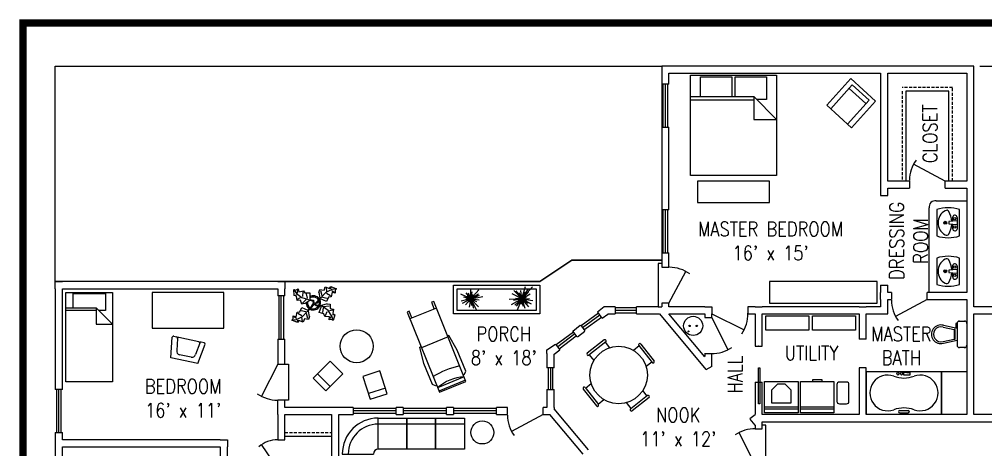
# Model space of a CAD drawing. Extents: x 33 to 1299, y 9 to 819.
# Drawn here: x 33 to 841, y 460 to 819 of the extents above; entities that cross this region are included whole.
import ezdxf
from ezdxf.enums import TextEntityAlignment as Align

# ---------------------------------------------------------------- set-up
doc = ezdxf.new("R2010")
doc.units = 0
doc.header["$LTSCALE"] = 5
doc.linetypes.add('DISCONTINUE', pattern=[0.75, 0.5, -0.25])
for name, color, linetype in [('1', 7, 'CONTINUOUS'), ('2', 7, 'CONTINUOUS'), ('3', 7, 'CONTINUOUS'), ('4', 7, 'CONTINUOUS')]:
    doc.layers.add(name, color=color, linetype=linetype)
doc.styles.add('ROMANS', font='ROMANS')

# ---------------------------------------------------------------- blocks, each defined once
blk = doc.blocks.new('FRNHOUSE-G4')
at = {"layer": '3', "color": 7}
for p, q in [((835.8, 780), (987, 780)), ((981, 780), (981, 60)), ((328.8, 60), (987, 60))]:
    blk.add_line(p, q, dxfattribs=at)
for points in [[(979.4, 770.4), (981, 780), (982.6, 770.4)], [(979.4, 69.6), (981, 60), (982.6, 69.6)]]:
    blk.add_solid(points, dxfattribs=at)
at = {"layer": '3', "color": 7, "style": 'ROMANS'}
blk.add_text('60\'-0"', height=12, rotation=270, dxfattribs=at).set_placement((987, 448.57))
blk = doc.blocks.new('FRNHOUSE-G14')
at = {"layer": '2', "color": 5}
for p, q in [((521.92, 551.27), (507.74, 540.19)), ((523.15, 549.69), (508.97, 538.61)), ((522.76, 549.38), (526.37, 544.76)), ((551.23, 546.24), (546.47, 542.53)), ((550.92, 546.64), (562, 532.45)), ((552.49, 547.87), (563.58, 533.69)), ((509.36, 538.92), (513.21, 533.99)), ((561.69, 532.85), (556.93, 529.13)), ((504.42, 510.31), (515.51, 496.13)), ((506, 511.55), (517.08, 497.36)), ((506.31, 511.15), (511.08, 514.88)), ((557.85, 504.47), (554.23, 509.1)), ((516.77, 497.76), (521.54, 501.48)), ((558.24, 504.77), (544.06, 493.69)), ((559.48, 503.2), (545.29, 492.12)), ((544.45, 494), (540.61, 498.92))]:
    blk.add_line(p, q, dxfattribs=at)
at = {"layer": '2', "color": 9}
blk.add_lwpolyline([(534, 546, -1), (534, 498, -1), (534, 546)], format="xyb", close=True, dxfattribs=at)
at = {"layer": '2', "color": 5}
for centre, start, end in [((522.54, 550.48), 307.99998, 127.99999), ((551.71, 547.25), 38, 217.99999), ((508.35, 539.4), 127.99999, 307.99998), ((562.79, 533.07), 217.99999, 38), ((505.21, 510.93), 38, 217.99999), ((558.86, 503.99), 308, 128), ((516.29, 496.75), 217.99999, 38), ((544.68, 492.9), 128, 308)]:
    blk.add_arc(centre, 1, start, end, dxfattribs=at)
blk = doc.blocks.new('FRNHOUSE-G16')
at = {"layer": '1', "color": 7}
for p, q in [((517.22, 573.61), (502.66, 563.03)), ((520.16, 569.57), (516.63, 574.42)), ((518.4, 571.99), (503.83, 561.41)), ((505.01, 559.8), (519.57, 570.38)), ((502.07, 563.84), (505.6, 558.99))]:
    blk.add_line(p, q, dxfattribs=at)
blk = doc.blocks.new('FRNHOUSE-G18')
at = {"layer": '1', "color": 7}
for p, q in [((294, 489), (294, 423)), ((300, 417), (300, 489))]:
    blk.add_line(p, q, dxfattribs=at)
blk = doc.blocks.new('FRNHOUSE-G131')
at = {"layer": '1', "color": 7}
for p, q in [((201, 468), (69, 468)), ((69, 462), (201, 462))]:
    blk.add_line(p, q, dxfattribs=at)
blk = doc.blocks.new('FRNHOUSE-G133')
at = {"layer": '1', "color": 7}
for p, q in [((63, 594), (63, 510)), ((69, 510), (69, 594))]:
    blk.add_line(p, q, dxfattribs=at)
blk = doc.blocks.new('FRNHOUSE-G134')
at = {"layer": '2', "color": 1}
for p, q in [((72, 516.27), (72, 591)), ((72, 591), (111, 591)), ((78.12, 578.04), (78.12, 590.01)), ((78.12, 590), (105, 590)), ((105, 590), (105, 576)), ((111, 591), (111, 516.27)), ((72, 578.04), (97.16, 578.04)), ((97.16, 575.88), (72, 575.88)), ((110.84, 564.36), (97.16, 578.04)), ((97.16, 578.04), (97.16, 564.36)), ((105, 576), (99.22, 576)), ((97.16, 564.36), (110.84, 564.36)), ((111, 516.27), (72, 516.27))]:
    blk.add_line(p, q, dxfattribs=at)
blk = doc.blocks.new('FRNHOUSE-G135')
at = {"layer": '1', "color": 7}
for p, q in [((63, 474), (63, 462)), ((69, 468), (69, 474))]:
    blk.add_line(p, q, dxfattribs=at)
blk = doc.blocks.new('FRNHOUSE-G136')
at = {"layer": '1', "color": 7}
for p, q in [((63, 462), (63, 450)), ((69, 450), (69, 462))]:
    blk.add_line(p, q, dxfattribs=at)
blk = doc.blocks.new('FRNHOUSE-G137')
at = {"layer": '1', "color": 7}
for p, q in [((69, 510), (63, 510)), ((64, 510), (64, 474)), ((66, 474), (66, 510)), ((68, 474), (68, 510)), ((63, 474), (69, 474))]:
    blk.add_line(p, q, dxfattribs=at)
blk = doc.blocks.new('FRNHOUSE-G138')
at = {"layer": '1', "color": 7}
for p, q in [((63, 594), (63, 600)), ((63, 600), (69, 600))]:
    blk.add_line(p, q, dxfattribs=at)
blk = doc.blocks.new('FRNHOUSE-G139')
at = {"layer": '1', "color": 7}
blk.add_line((249, 531), (235.38, 504.27), dxfattribs=at)
blk.add_arc((248.8, 530.44), 29.44, 235.04959, 270.39126, dxfattribs=at)
blk = doc.blocks.new('FRNHOUSE-G141')
at = {"layer": '1', "color": 7}
blk.add_line((249, 444), (235.58, 463.9), dxfattribs=at)
blk.add_arc((249.04, 444.2), 23.8, 90.09676, 131.48158, dxfattribs=at)
blk = doc.blocks.new('FRNHOUSE-G142')
at = {"layer": '1', "color": 7}
for p, q in [((201, 462), (201, 423)), ((207, 423), (207, 462))]:
    blk.add_line(p, q, dxfattribs=at)
blk = doc.blocks.new('FRNHOUSE-G143')
at = {"layer": '1', "color": 7}
for p, q in [((201, 468), (207, 468)), ((207, 468), (207, 462))]:
    blk.add_line(p, q, dxfattribs=at)
blk = doc.blocks.new('FRNHOUSE-G146')
at = {"layer": '1', "color": 7}
for p, q in [((249, 489), (249, 468)), ((255, 468), (255, 489))]:
    blk.add_line(p, q, dxfattribs=at)
blk = doc.blocks.new('FRNHOUSE-G148')
at = {"layer": '2', "color": 1}
for p, q in [((159.75, 536.39), (160.84, 553.54)), ((162.03, 554.31), (164.47, 553.79)), ((165.24, 552.6), (164.6, 542.51)), ((183.06, 549.84), (166.43, 553.37)), ((187.46, 548.9), (185.01, 549.42)), ((183.83, 548.65), (180.31, 539.17)), ((182.25, 531.61), (188.23, 547.72)), ((182.25, 531.61), (159.75, 536.39)), ((176.72, 536.87), (166.94, 538.95))]:
    blk.add_line(p, q, dxfattribs=at)
for centre, radius, start, end in [((161.82, 553.33), 1, 78, 168), ((164.26, 552.81), 1, 348, 78), ((166.22, 552.4), 1, 78, 168), ((182.85, 548.86), 1, 348, 78), ((184.81, 548.45), 1, 78, 168), ((167.56, 541.89), 3, 168, 258.00001), ((187.25, 547.93), 1, 348, 78), ((177.35, 539.81), 3, 258.00001, 348)]:
    blk.add_arc(centre, radius, start, end, dxfattribs=at)
blk = doc.blocks.new('FRNHOUSE-G149')
at = {"layer": '1', "color": 7}
for p, q in [((249, 552), (249, 531)), ((255, 531), (255, 552))]:
    blk.add_line(p, q, dxfattribs=at)
blk = doc.blocks.new('FRNHOUSE-G150')
at = {"layer": '1', "color": 7}
for p, q in [((249, 600), (255, 600)), ((255, 600), (255, 594))]:
    blk.add_line(p, q, dxfattribs=at)
blk = doc.blocks.new('FRNHOUSE-G151')
at = {"layer": '1', "color": 7}
for p, q in [((249, 594), (249, 588)), ((255, 588), (255, 594))]:
    blk.add_line(p, q, dxfattribs=at)
blk = doc.blocks.new('FRNHOUSE-G152')
at = {"layer": '1', "color": 7}
for p, q in [((255, 588), (249, 588)), ((250, 588), (250, 552)), ((252, 552), (252, 588)), ((254, 552), (254, 588)), ((249, 552), (255, 552))]:
    blk.add_line(p, q, dxfattribs=at)
blk = doc.blocks.new('FRNHOUSE-G153')
at = {"layer": '1', "color": 7}
for p, q in [((354, 495), (354, 489)), ((390, 494), (354, 494)), ((390, 489), (390, 495)), ((390, 492), (354, 492)), ((354, 490), (390, 490))]:
    blk.add_line(p, q, dxfattribs=at)
blk = doc.blocks.new('FRNHOUSE-G154')
at = {"layer": '2', "color": 4}
for p, q in [((379.39, 583.44), (377.54, 582.69)), ((377.54, 582.69), (379.79, 577.12)), ((406.36, 516.68), (379.39, 583.44)), ((358.99, 575.2), (357.14, 574.45)), ((357.14, 574.45), (384.11, 507.69)), ((361.24, 569.63), (358.99, 575.2)), ((381.64, 577.87), (359.39, 568.88)), ((391.38, 553.77), (369.13, 544.78)), ((391.93, 555.07), (391.01, 554.69)), ((399.03, 542.84), (391.93, 555.07)), ((367.83, 545.33), (368.75, 545.7)), ((371.22, 531.6), (367.83, 545.33)), ((406.15, 525.22), (399.03, 542.84)), ((378.33, 513.98), (371.22, 531.6)), ((405.04, 522.62), (406.15, 525.22)), ((404.87, 520.39), (382.61, 511.4)), ((405.99, 517.61), (383.74, 508.62)), ((404.12, 522.24), (405.04, 522.62)), ((380.94, 512.88), (378.33, 513.98)), ((381.86, 513.25), (380.94, 512.88)), ((384.11, 507.69), (406.36, 516.68))]:
    blk.add_line(p, q, dxfattribs=at)
for centre, radius, start, end in [((416.78, 458.87), 72.5, 102.47271, 121.52729), ((406.85, 483.44), 37, 93.07535, 130.92464)]:
    blk.add_arc(centre, radius, start, end, dxfattribs=at)
blk = doc.blocks.new('FRNHOUSE-G156')
at = {"layer": '2', "color": 5}
for p, q in [((381, 460), (381, 486)), ((381, 486), (405, 486)), ((405, 486), (405, 460)), ((405, 481), (381, 481)), ((405, 460), (381, 460))]:
    blk.add_line(p, q, dxfattribs=at)
blk = doc.blocks.new('FRNHOUSE-G157')
at = {"layer": '2', "color": 4}
for p, q in [((334.44, 525.37), (320.18, 520.74)), ((340.62, 506.35), (334.44, 525.37)), ((320.18, 520.74), (326.36, 501.72)), ((339.08, 511.11), (324.81, 506.47)), ((326.36, 501.72), (340.62, 506.35))]:
    blk.add_line(p, q, dxfattribs=at)
blk = doc.blocks.new('FRNHOUSE-G158')
at = {"layer": '2', "color": 4}
for p, q in [((292.78, 533.51), (278.64, 519.36)), ((303.38, 522.9), (292.78, 533.51)), ((278.64, 519.36), (289.24, 508.76)), ((292.78, 512.29), (282.17, 522.9)), ((289.24, 508.76), (303.38, 522.9))]:
    blk.add_line(p, q, dxfattribs=at)
blk = doc.blocks.new('FRNHOUSE-G159')
at = {"layer": '2', "color": 5}
for p, q in [((357, 460), (357, 486)), ((357, 486), (381, 486)), ((381, 486), (381, 460)), ((381, 481), (357, 481)), ((381, 460), (357, 460))]:
    blk.add_line(p, q, dxfattribs=at)
blk = doc.blocks.new('FRNHOUSE-G160')
at = {"layer": '1', "color": 7}
for p, q in [((294, 495), (255, 495)), ((255, 489), (294, 489))]:
    blk.add_line(p, q, dxfattribs=at)
blk = doc.blocks.new('FRNHOUSE-G161')
at = {"layer": '1', "color": 7}
for p, q in [((312, 495), (312, 489)), ((348, 494), (312, 494)), ((348, 489), (348, 495)), ((348, 492), (312, 492)), ((312, 490), (348, 490))]:
    blk.add_line(p, q, dxfattribs=at)
blk = doc.blocks.new('FRNHOUSE-G162')
at = {"layer": '1', "color": 7}
for p, q in [((312, 495), (300, 495)), ((300, 489), (312, 489))]:
    blk.add_line(p, q, dxfattribs=at)
blk = doc.blocks.new('FRNHOUSE-G163')
at = {"layer": '1', "color": 7}
for p, q in [((354, 495), (348, 495)), ((348, 489), (354, 489))]:
    blk.add_line(p, q, dxfattribs=at)
blk = doc.blocks.new('FRNHOUSE-G164')
at = {"layer": '2', "color": 5}
for p, q in [((333, 460), (333, 486)), ((333, 486), (357, 486)), ((357, 486), (357, 460)), ((357, 481), (333, 481)), ((357, 460), (333, 460))]:
    blk.add_line(p, q, dxfattribs=at)
blk = doc.blocks.new('FRNHOUSE-G166')
at = {"layer": '2', "color": 5}
for p, q in [((333, 460), (333, 486)), ((303, 456), (329, 456))]:
    blk.add_line(p, q, dxfattribs=at)
for radius in [30, 25, 4]:
    blk.add_arc((333, 456), radius, 90, 180, dxfattribs=at)
blk = doc.blocks.new('FRNHOUSE-G168')
at = {"layer": '2', "color": 3}
for p, q in [((283.49, 590.95), (284.19, 593.35)), ((283.49, 590.95), (284.3, 586.55)), ((284.19, 593.35), (287.69, 592.85)), ((284.79, 592.55), (286, 588.45)), ((289.19, 590.86), (285.09, 586.47)), ((287.69, 592.85), (288.78, 595.56)), ((288.78, 595.56), (292.18, 594.36)), ((294.19, 593.37), (289.19, 590.86)), ((289.38, 594.76), (289.69, 591.86)), ((293.1, 588.17), (289.79, 590.06)), ((292.18, 594.36), (293.48, 595.97)), ((293.38, 595.27), (293.19, 593.87)), ((293.48, 595.97), (298.19, 593.88)), ((294.59, 591.17), (293.7, 587.37)), ((294.09, 592.67), (296.39, 591.27)), ((298.19, 593.88), (294.19, 593.37)), ((296.99, 590.48), (294.59, 591.17)), ((298.19, 593.88), (296.99, 592.98)), ((296.99, 592.98), (296.99, 590.48)), ((275.5, 584.5), (278.27, 583.86)), ((275.73, 585.17), (278.88, 584.38)), ((278.27, 583.86), (278.27, 583.86)), ((278.27, 583.86), (278.58, 581.51)), ((278.88, 584.38), (279.29, 582.03)), ((279.29, 582.03), (280.91, 582.29)), ((281.63, 582.03), (280.1, 581.51)), ((280.91, 582.29), (284.24, 585.98)), ((284.9, 585.75), (281.63, 582.03)), ((284.24, 585.98), (284.3, 586.55)), ((289.91, 583.26), (284.9, 585.75)), ((286.5, 586.95), (290.3, 586.06)), ((291.5, 586.96), (289.91, 583.26)), ((293.7, 587.37), (291.5, 586.96)), ((276.78, 578.45), (278.58, 581.51)), ((277.86, 578.9), (279.39, 581.25)), ((279.39, 581.25), (281.05, 579.97)), ((280.1, 581.51), (281.22, 580.6)), ((281.05, 579.97), (285.51, 579.4)), ((281.22, 580.6), (285.7, 579.95)), ((283.74, 574.1), (285.51, 579.4)), ((287.63, 573.04), (283.74, 574.1)), ((290.46, 581.52), (285.7, 579.95)), ((291.17, 575.87), (286.02, 579.39)), ((286.93, 577.99), (286.57, 574.1)), ((287.15, 579.32), (292, 579.89)), ((289.05, 571.62), (290.46, 575.16)), ((290.46, 581.52), (292.94, 581.17)), ((294.35, 571.27), (291.17, 575.87)), ((295.06, 576.22), (292.23, 575.51)), ((292.94, 581.17), (292.94, 577.63)), ((292.94, 577.63), (295.76, 576.93)), ((295.76, 576.93), (295.06, 573.39)), ((288.34, 570.92), (287.63, 573.04)), ((292.23, 570.56), (288.34, 570.92)), ((291.88, 568.09), (292.23, 570.56)), ((294.35, 568.44), (291.88, 568.09)), ((293.64, 571.27), (292.58, 568.79)), ((295.41, 567.38), (294.35, 571.27)), ((295.41, 567.38), (294.35, 568.44)), ((296.12, 572.33), (294.7, 572.33)), ((295.06, 573.39), (296.83, 572.33)), ((296.83, 572.33), (295.41, 567.38))]:
    blk.add_line(p, q, dxfattribs=at)
for centre, radius, start, end in [((278.8, 582.06), 6.13, 34.37569, 120.10282), ((278.74, 581.86), 5.25, 33.82192, 124.94141), ((278.53, 582.23), 5.28, 338.40937, 20.03007), ((278.7, 582.2), 6.13, 341.20172, 26.09184), ((278.78, 582.45), 6.15, 242.58119, 331.27139), ((278.69, 582.55), 5.29, 247.37109, 327.47197)]:
    blk.add_arc(centre, radius, start, end, dxfattribs=at)
blk = doc.blocks.new('FRNHOUSE-G167')
at = {"layer": '2', "color": 3}
for p, q in [((262.78, 588.4), (262.6, 593.54)), ((262.6, 593.54), (263.94, 592.86)), ((262.6, 593.54), (264.81, 590.17)), ((263.94, 592.86), (266.18, 593.96)), ((264.81, 590.17), (269.26, 586.78)), ((265.48, 590.39), (265.73, 593.07)), ((266.18, 593.96), (266.61, 591.5)), ((266.61, 591.5), (270.42, 592.36)), ((269.96, 591.47), (269.71, 587.67)), ((270.42, 592.36), (271.75, 590.56)), ((271.75, 590.56), (275.77, 590.76)), ((273.95, 586.08), (273.08, 589.88)), ((275.77, 590.76), (275.73, 585.17)), ((264.79, 587.93), (262.78, 588.4)), ((263.46, 588.62), (264.8, 589.05)), ((265.21, 584.35), (264.79, 587.93)), ((268.12, 584.55), (265.21, 584.35)), ((265.67, 585.24), (268.14, 586.79)), ((269.21, 581.19), (268.12, 584.55)), ((269.26, 586.78), (274.61, 585.05)), ((269.67, 582.08), (272.82, 584.97)), ((271.68, 581.62), (275.28, 584.28)), ((275.28, 584.28), (275.5, 584.5)), ((264.39, 570.59), (265.28, 574.4)), ((265.28, 574.4), (267.48, 574.8)), ((265.88, 573.6), (269.18, 571.7)), ((267.48, 574.8), (269.07, 578.5)), ((272.48, 574.81), (268.67, 575.7)), ((269.07, 578.5), (274.07, 576.02)), ((271.68, 581.62), (269.21, 581.19)), ((269.79, 570.91), (273.9, 575.25)), ((276.78, 578.45), (274.07, 576.02)), ((274.68, 575.22), (274.74, 575.79)), ((275.49, 570.82), (274.68, 575.22)), ((274.74, 575.79), (277.86, 578.9)), ((260.79, 567.89), (261.99, 568.79)), ((260.79, 567.89), (264.79, 568.39)), ((265.5, 565.8), (260.79, 567.89)), ((261.99, 568.79), (261.98, 571.29)), ((261.98, 571.29), (264.39, 570.59)), ((264.89, 569.09), (262.59, 570.49)), ((264.79, 568.39), (269.79, 570.91)), ((266.79, 567.4), (265.5, 565.8)), ((265.6, 566.5), (265.79, 567.9)), ((270.2, 566.21), (266.79, 567.4)), ((269.59, 567.01), (269.29, 569.9)), ((271.29, 568.91), (270.2, 566.21)), ((274.79, 568.42), (271.29, 568.91)), ((274.19, 569.22), (272.98, 573.31)), ((275.49, 570.82), (274.79, 568.42))]:
    blk.add_line(p, q, dxfattribs=at)
for radius, start, end in [(6, 178.61467, 235.11691), (5, 168.16475, 238.67252)]:
    blk.add_arc((278.83, 582.23), radius, start, end, dxfattribs=at)
at = {"layer": '2'}
blk.add_blockref('FRNHOUSE-G168', (0, 0), dxfattribs=at)
blk = doc.blocks.new('FRNHOUSE-G169')
at = {"layer": '2', "color": 4}
blk.add_circle((315, 546.000061), 13.8, dxfattribs=at)
blk = doc.blocks.new('FRNHOUSE-G170')
at = {"layer": '1', "color": 7}
for p, q in [((480, 528), (474, 528)), ((475, 528), (475, 510)), ((477, 528), (477, 510)), ((479, 510), (479, 528)), ((474, 510), (480, 510))]:
    blk.add_line(p, q, dxfattribs=at)
blk = doc.blocks.new('FRNHOUSE-G171')
at = {"layer": '1', "color": 7}
for p, q in [((508.78, 459.38), (480.02, 493.8)), ((476.26, 489.05), (504, 456))]:
    blk.add_line(p, q, dxfattribs=at)
blk = doc.blocks.new('FRNHOUSE-G172')
at = {"layer": '1', "color": 7}
for p, q in [((474, 495), (471, 495)), ((471, 489), (474, 489))]:
    blk.add_line(p, q, dxfattribs=at)
blk = doc.blocks.new('FRNHOUSE-G173')
at = {"layer": '1', "color": 7}
for p, q in [((474, 510), (474, 495)), ((480, 495), (480, 510))]:
    blk.add_line(p, q, dxfattribs=at)
blk = doc.blocks.new('FRNHOUSE-G174')
at = {"layer": '1', "color": 7}
blk.add_line((471, 489), (444.51, 474.92), dxfattribs=at)
blk.add_arc((470.45, 488.79), 29.44, 180.60875, 215.95039, dxfattribs=at)
blk = doc.blocks.new('FRNHOUSE-G175')
at = {"layer": '1', "color": 7}
for p, q in [((396, 495), (396, 489)), ((432, 494), (396, 494)), ((432, 489), (432, 495)), ((432, 492), (396, 492)), ((396, 490), (432, 490))]:
    blk.add_line(p, q, dxfattribs=at)
blk = doc.blocks.new('FRNHOUSE-G176')
at = {"layer": '1', "color": 7}
for p, q in [((441, 495), (432, 495)), ((432, 489), (441, 489))]:
    blk.add_line(p, q, dxfattribs=at)
blk = doc.blocks.new('FRNHOUSE-G177')
at = {"layer": '1', "color": 7}
for p, q in [((396, 495), (390, 495)), ((390, 489), (396, 489))]:
    blk.add_line(p, q, dxfattribs=at)
blk = doc.blocks.new('FRNHOUSE-G178')
at = {"layer": '2', "color": 9}
blk.add_circle((420, 474), 9.6, dxfattribs=at)
blk = doc.blocks.new('FRNHOUSE-G179')
at = {"layer": '1', "color": 7}
for p, q in [((474, 540), (474, 528)), ((480, 528), (480.02, 539.36))]:
    blk.add_line(p, q, dxfattribs=at)
blk = doc.blocks.new('FRNHOUSE-G181')
at = {"layer": '2', "color": 3}
for q in [(444.98, 589.7), (446.24, 592.47), (448.46, 592.18), (450.82, 590.58), (452.34, 592.58), (456, 596), (462, 595.5), (458.5, 594), (455.81, 591.45), (458.72, 591.29), (460.1, 589.76), (442.5, 585), (444.24, 580.56), (446.06, 584.15), (447.15, 580.4), (447.87, 585.94), (448.39, 579.56), (449.07, 576.09), (452.42, 581.07), (453.43, 588.83), (457.03, 587), (459.38, 586.02), (462.32, 584.32), (458.39, 581.87), (455.59, 577.72), (453.8, 579.53), (456.31, 581.46), (456.88, 584.09), (461, 581.5), (458.5, 579)]:
    blk.add_line((453, 585.5), q, dxfattribs=at)
blk = doc.blocks.new('FRNHOUSE-G182')
at = {"layer": '2', "color": 3}
for q in [(406.5, 590.62), (408.6, 590.36), (410.44, 593.7), (417.15, 593.23), (411.58, 591.42), (416.72, 589.72), (402, 589.5), (402.44, 583.64), (403.27, 581.76), (404.27, 586.98), (405.99, 580.71), (406.2, 585.32), (407.25, 588.04), (408.94, 578.57), (409.06, 582.47), (412.42, 589.54), (417.64, 588.54), (420.36, 587.49), (416.83, 579.02), (415.24, 583.49), (417.52, 584.64), (414.77, 576.78), (411, 580), (412.75, 577.74)]:
    blk.add_line((410.5, 585.5), q, dxfattribs=at)
blk = doc.blocks.new('FRNHOUSE-G180')
at = {"layer": '2', "color": 7}
for p, q in [((396, 597), (468, 597)), ((396, 573), (396, 597)), ((399, 594), (465, 594)), ((399, 576), (399, 594)), ((465, 594), (465, 576)), ((468, 597), (468, 573)), ((465, 576), (399, 576)), ((468, 573), (396, 573))]:
    blk.add_line(p, q, dxfattribs=at)
at = {"layer": '2'}
for name in ['FRNHOUSE-G182', 'FRNHOUSE-G181']:
    blk.add_blockref(name, (0, 0), dxfattribs=at)
blk = doc.blocks.new('FRNHOUSE-G183')
at = {"layer": '1', "color": 7}
for p, q in [((496.22, 557.91), (481.84, 547.07)), ((499.23, 553.91), (495.61, 558.7)), ((497.42, 556.31), (483.04, 545.48)), ((484.25, 543.88), (498.62, 554.71)), ((481.24, 547.87), (484.85, 543.08))]:
    blk.add_line(p, q, dxfattribs=at)
blk = doc.blocks.new('FRNHOUSE-G224')
at = {"layer": '1', "color": 7}
for p, q in [((825, 489), (741, 489)), ((741, 483), (825, 483))]:
    blk.add_line(p, q, dxfattribs=at)
blk = doc.blocks.new('FRNHOUSE-G226')
at = {"layer": '2', "color": 4}
for p, q in [((741, 525), (741, 489)), ((741, 525), (804, 525)), ((772.5, 522), (772.5, 524)), ((775, 524), (772.5, 524)), ((777.5, 522), (772.5, 522)), ((775, 524), (777.5, 524)), ((777.5, 524), (777.5, 522)), ((804, 525), (804, 489)), ((804, 489), (741, 489)), ((769, 492.5), (776, 492.5)), ((769, 490.5), (776, 490.5))]:
    blk.add_line(p, q, dxfattribs=at)
for centre in [(767.5, 523), (770.5, 523)]:
    blk.add_circle(centre, 1, dxfattribs=at)
for centre, radius, start, end in [((758.9, 507), 14.9, 69.98404, 290.01595), ((772.5, 544.33), 24.83, 249.98405, 290.01595), ((786.1, 507), 14.9, 249.98405, 110.01596), ((772.5, 469.67), 24.83, 69.98405, 110.01595), ((769, 491.5), 1, 90, 270), ((776, 491.5), 1, 270, 90)]:
    blk.add_arc(centre, radius, start, end, dxfattribs=at)
blk = doc.blocks.new('FRNHOUSE-G225')
at = {"layer": '2', "color": 4}
blk.add_lwpolyline([(804, 525), (825, 524.98), (825, 489), (804, 489)], close=True, dxfattribs=at)
at = {"layer": '2'}
blk.add_blockref('FRNHOUSE-G226', (0, 0), dxfattribs=at)
blk = doc.blocks.new('FRNHOUSE-G228')
at = {"layer": '1', "color": 7}
blk.add_line((792, 585), (765.51, 570.92), dxfattribs=at)
blk.add_arc((791.45, 584.79), 29.44, 180.60875, 215.95039, dxfattribs=at)
blk = doc.blocks.new('FRNHOUSE-G229')
at = {"layer": '1', "color": 7}
for p, q in [((777, 684), (759, 684)), ((759, 678), (777, 678))]:
    blk.add_line(p, q, dxfattribs=at)
blk = doc.blocks.new('FRNHOUSE-G230')
at = {"layer": '1', "color": 7}
for p, q in [((825, 780), (759, 780)), ((759, 774), (825, 774))]:
    blk.add_line(p, q, dxfattribs=at)
blk = doc.blocks.new('FRNHOUSE-G231')
at = {"layer": '1', "color": 7}
for p, q in [((576, 660), (570, 660)), ((571, 660), (571, 624)), ((573, 660), (573, 624)), ((575, 624), (575, 660)), ((570, 624), (576, 624))]:
    blk.add_line(p, q, dxfattribs=at)
blk = doc.blocks.new('FRNHOUSE-G232')
at = {"layer": '1', "color": 7}
blk.add_line((648, 447), (634.85, 473.96), dxfattribs=at)
blk.add_arc((647.81, 447.56), 29.44, 88.60875, 123.95039, dxfattribs=at)
blk = doc.blocks.new('FRNHOUSE-G233')
at = {"layer": '1', "color": 7}
blk.add_line((612, 573), (638.96, 559.85), dxfattribs=at)
blk.add_arc((612.56, 572.81), 29.44, 326.04963, 1.39124, dxfattribs=at)
blk = doc.blocks.new('FRNHOUSE-G234')
at = {"layer": '1', "color": 7}
for p, q in [((606, 579), (576, 579)), ((576, 573), (606, 573))]:
    blk.add_line(p, q, dxfattribs=at)
blk = doc.blocks.new('FRNHOUSE-G235')
at = {"layer": '1', "color": 7}
for p, q in [((568.19, 573), (606.98, 526.58)), ((605.99, 537.17), (576, 573))]:
    blk.add_line(p, q, dxfattribs=at)
blk = doc.blocks.new('FRNHOUSE-G236')
at = {"layer": '2', "color": 7}
for centre, radius in [((596.3, 563), 8), ((592.3, 558.4), 0.4), ((593.3, 563), 0.6), ((599.3, 563), 0.6)]:
    blk.add_circle(centre, radius, dxfattribs=at)
blk = doc.blocks.new('FRNHOUSE-G237')
at = {"layer": '1', "color": 7}
for p, q in [((570, 582), (570, 579)), ((576, 579), (576, 582))]:
    blk.add_line(p, q, dxfattribs=at)
blk = doc.blocks.new('FRNHOUSE-G238')
at = {"layer": '1', "color": 7}
blk.add_line((576, 582), (590.08, 608.49), dxfattribs=at)
blk.add_arc((576.21, 582.55), 29.44, 54.04961, 89.39125, dxfattribs=at)
blk = doc.blocks.new('FRNHOUSE-G239')
at = {"layer": '1', "color": 7}
for p, q in [((570, 624), (570, 612)), ((576, 612), (576, 624))]:
    blk.add_line(p, q, dxfattribs=at)
blk = doc.blocks.new('FRNHOUSE-G240')
at = {"layer": '1', "color": 7}
for p, q in [((531, 579), (531, 573)), ((549, 578), (531, 578)), ((549, 576), (531, 576)), ((531, 574), (549, 574)), ((549, 573), (549, 579))]:
    blk.add_line(p, q, dxfattribs=at)
blk = doc.blocks.new('FRNHOUSE-G241')
at = {"layer": '1', "color": 7}
for p, q in [((567, 579), (549, 579)), ((549, 573), (568.23, 573))]:
    blk.add_line(p, q, dxfattribs=at)
blk = doc.blocks.new('FRNHOUSE-G242')
at = {"layer": '1', "color": 7}
for p, q in [((531, 579), (522.02, 579)), ((525, 573), (531, 573))]:
    blk.add_line(p, q, dxfattribs=at)
blk = doc.blocks.new('FRNHOUSE-G243')
at = {"layer": '1', "color": 7}
for p, q in [((606, 573), (606, 570)), ((612, 570), (612, 573))]:
    blk.add_line(p, q, dxfattribs=at)
blk = doc.blocks.new('FRNHOUSE-G244')
at = {"layer": '1', "color": 7}
blk.add_line((612, 570), (625.15, 543.04), dxfattribs=at)
blk.add_arc((612.19, 569.44), 29.44, 268.60875, 303.95038, dxfattribs=at)
blk = doc.blocks.new('FRNHOUSE-G245')
at = {"layer": '1', "color": 7}
for p, q in [((605.97, 540.12), (605.95, 537.38)), ((611.95, 529.11), (611.97, 540.12))]:
    blk.add_line(p, q, dxfattribs=at)
blk = doc.blocks.new('FRNHOUSE-G246')
at = {"layer": '1', "color": 7}
for p, q in [((735, 528), (735, 489)), ((741, 489), (741, 528))]:
    blk.add_line(p, q, dxfattribs=at)
blk = doc.blocks.new('FRNHOUSE-G247')
at = {"layer": '1', "color": 7}
for p, q in [((735, 489), (654, 489)), ((654, 483), (735, 483))]:
    blk.add_line(p, q, dxfattribs=at)
blk = doc.blocks.new('FRNHOUSE-G248')
at = {"layer": '2', "color": 7}
for p, q in [((716.5, 514), (716.5, 500)), ((724.5, 516), (718.5, 516)), ((726.5, 500), (726.5, 514)), ((718.5, 498), (724.5, 498))]:
    blk.add_line(p, q, dxfattribs=at)
for centre, start, end in [((718.25, 514.25), 81.8699, 188.1301), ((724.75, 514.25), 351.8699, 98.1301), ((718.25, 499.75), 171.86989, 278.13011), ((724.75, 499.75), 261.86989, 8.1301)]:
    blk.add_arc(centre, 1.77, start, end, dxfattribs=at)
blk = doc.blocks.new('FRNHOUSE-G249')
at = {"layer": '1', "color": 7}
for p, q in [((648, 516), (648, 489)), ((654, 489), (654, 516))]:
    blk.add_line(p, q, dxfattribs=at)
blk = doc.blocks.new('FRNHOUSE-G250')
at = {"layer": '1', "color": 7}
for p, q in [((648, 480.16), (648, 477)), ((654, 477), (654, 483))]:
    blk.add_line(p, q, dxfattribs=at)
blk = doc.blocks.new('FRNHOUSE-G251')
at = {"layer": '1', "color": 7}
for p, q in [((643.54, 485.04), (647.86, 480.03)), ((647.95, 489.09), (648.07, 488.97))]:
    blk.add_line(p, q, dxfattribs=at)
blk = doc.blocks.new('FRNHOUSE-G252')
at = {"layer": '2', "color": 2}
for p, q in [((704, 518), (696, 518)), ((696, 518), (696, 516.5)), ((704, 516.5), (704, 518)), ((686, 495.5), (714, 495.5)), ((714, 493.5), (686, 493.5))]:
    blk.add_line(p, q, dxfattribs=at)
blk.add_lwpolyline([(714, 516.5), (714, 490.5), (686, 490.5), (686, 516.5)], close=True, dxfattribs=at)
blk = doc.blocks.new('FRNHOUSE-G253')
at = {"layer": '2', "color": 2}
for p, q in [((667, 514.5), (662, 509.5)), ((678, 509.5), (673, 514.5)), ((656, 495.5), (684, 495.5)), ((684, 493.5), (656, 493.5))]:
    blk.add_line(p, q, dxfattribs=at)
blk.add_lwpolyline([(684, 516.5), (684, 490.5), (656, 490.5), (656, 516.5)], close=True, dxfattribs=at)
for points in [[(678, 509.5), (678, 498.5), (662, 498.5), (662, 509.5)], [(667, 514.5), (673, 514.5)]]:
    blk.add_lwpolyline(points, dxfattribs=at)
blk = doc.blocks.new('FRNHOUSE-G254')
at = {"layer": '1', "color": 7}
for p, q in [((735, 579), (654, 579)), ((654, 573), (735, 573))]:
    blk.add_line(p, q, dxfattribs=at)
blk = doc.blocks.new('FRNHOUSE-G256')
at = {"layer": '2', "color": 2}
for p, q in [((696, 571.5), (732, 571.5)), ((696, 559.5), (696, 571.5)), ((732, 571.5), (732, 559.5)), ((732, 559.5), (696, 559.5))]:
    blk.add_line(p, q, dxfattribs=at)
blk = doc.blocks.new('FRNHOUSE-G257')
at = {"layer": '1', "color": 7}
for p, q in [((648, 573), (648, 546)), ((654, 546), (654, 573))]:
    blk.add_line(p, q, dxfattribs=at)
blk = doc.blocks.new('FRNHOUSE-G258')
at = {"layer": '1', "color": 7}
for p, q in [((648, 579), (642, 579)), ((642, 573), (648, 573))]:
    blk.add_line(p, q, dxfattribs=at)
blk = doc.blocks.new('FRNHOUSE-G259')
at = {"layer": '2', "color": 2}
for p, q in [((657, 571.5), (693, 571.5)), ((657, 559.5), (657, 571.5)), ((693, 571.5), (693, 559.5)), ((693, 559.5), (657, 559.5))]:
    blk.add_line(p, q, dxfattribs=at)
blk = doc.blocks.new('FRNHOUSE-G260')
at = {"layer": '1', "color": 7}
for p, q in [((735, 573), (735, 552)), ((741, 552), (741, 573))]:
    blk.add_line(p, q, dxfattribs=at)
blk = doc.blocks.new('FRNHOUSE-G261')
at = {"layer": '1', "color": 7}
for p, q in [((753, 579), (741, 579)), ((741, 573), (753, 573))]:
    blk.add_line(p, q, dxfattribs=at)
blk = doc.blocks.new('FRNHOUSE-G262')
at = {"layer": '1', "color": 7}
for p, q in [((753, 585), (753, 579)), ((759, 579), (759, 585))]:
    blk.add_line(p, q, dxfattribs=at)
blk = doc.blocks.new('FRNHOUSE-G263')
at = {"layer": '1', "color": 7}
for p, q in [((762, 591), (759, 591)), ((759, 585), (762, 585))]:
    blk.add_line(p, q, dxfattribs=at)
blk = doc.blocks.new('FRNHOUSE-G264')
at = {"layer": '1', "color": 7}
for p, q in [((753, 597), (753, 591)), ((759, 591), (759, 597))]:
    blk.add_line(p, q, dxfattribs=at)
blk = doc.blocks.new('FRNHOUSE-G265')
at = {"layer": '1', "color": 7}
for p, q in [((753, 780), (576, 780)), ((576, 774), (753, 774))]:
    blk.add_line(p, q, dxfattribs=at)
blk = doc.blocks.new('FRNHOUSE-G266')
at = {"layer": '2', "color": 6}
for p, q in [((594, 688.5), (594, 772.5)), ((594, 772.5), (666, 772.5)), ((602.5, 754.5), (602.5, 771)), ((602.5, 771), (628.5, 771)), ((628.5, 771), (628.5, 754.5)), ((631.5, 754.5), (631.5, 771)), ((631.5, 771), (657.5, 771)), ((657.5, 771), (657.5, 752)), ((666, 772.5), (666, 688.5)), ((594, 754.5), (647, 754.5)), ((647, 751.5), (594, 751.5)), ((647, 754.5), (647, 735.5)), ((666, 735.5), (647, 754.5)), ((657.5, 752), (649.5, 752)), ((647, 735.5), (666, 735.5)), ((666, 688.5), (594, 688.5))]:
    blk.add_line(p, q, dxfattribs=at)
blk = doc.blocks.new('FRNHOUSE-G268')
at = {"layer": '1', "color": 7}
for p, q in [((576, 765), (570, 765)), ((571, 765), (571, 729)), ((573, 765), (573, 729)), ((575, 729), (575, 765)), ((570, 729), (576, 729))]:
    blk.add_line(p, q, dxfattribs=at)
blk = doc.blocks.new('FRNHOUSE-G269')
at = {"layer": '1', "color": 7}
for p, q in [((570, 729), (570, 660)), ((576, 660), (576, 729))]:
    blk.add_line(p, q, dxfattribs=at)
blk = doc.blocks.new('FRNHOUSE-G270')
at = {"layer": '1', "color": 7}
for p, q in [((570, 774), (570, 765)), ((576, 765), (576, 774))]:
    blk.add_line(p, q, dxfattribs=at)
blk = doc.blocks.new('FRNHOUSE-G271')
at = {"layer": '2', "color": 6}
for p, q in [((711.24, 744.23), (729.3, 764.29)), ((726.63, 761.32), (740.75, 748.61)), ((729.3, 764.29), (743.42, 751.58)), ((743.42, 751.58), (725.36, 731.51)), ((748.78, 750.8), (728.7, 728.5))]:
    blk.add_line(p, q, dxfattribs=at)
blk.add_lwpolyline([(728.7, 728.5), (707.89, 747.24), (727.97, 769.53), (748.78, 750.8)], dxfattribs=at)
blk = doc.blocks.new('FRNHOUSE-G272')
at = {"layer": '1', "color": 7}
for p, q in [((753, 774), (753, 684)), ((759, 684), (759, 774))]:
    blk.add_line(p, q, dxfattribs=at)
blk = doc.blocks.new('FRNHOUSE-G273')
at = {"layer": '1', "color": 7}
for p, q in [((753, 678), (753, 672)), ((759, 672), (759, 678))]:
    blk.add_line(p, q, dxfattribs=at)
blk = doc.blocks.new('FRNHOUSE-G274')
at = {"layer": '1', "color": 7}
for p, q in [((825, 678), (825, 591)), ((831, 591), (831, 678))]:
    blk.add_line(p, q, dxfattribs=at)
blk = doc.blocks.new('FRNHOUSE-G276')
at = {"layer": '2', "color": 4}
for p, q in [((799.97, 619.66), (799.97, 597.66)), ((818.97, 597.66), (818.97, 619.66)), ((816.97, 610.16), (809.97, 609.66)), ((809.97, 609.66), (809.97, 607.66)), ((809.97, 607.66), (816.97, 607.16)), ((813.22, 609.87), (813.22, 613.66)), ((813.22, 603.66), (813.22, 607.45)), ((816.97, 613.16), (816.97, 603.16))]:
    blk.add_line(p, q, dxfattribs=at)
for centre, radius in [((806.97, 608.66), 1.25), ((806.97, 608.66), 0.559), ((814.97, 612.16), 1), ((814.97, 605.16), 1)]:
    blk.add_circle(centre, radius, dxfattribs=at)
for centre, radius, start, end in [((809.47, 590.33), 30.83, 72.05475, 107.94525), ((812.31, 608.66), 11.33, 118.0725, 241.92751), ((808.22, 616.86), 2.19, 36.54277, 124.5326), ((793.17, 608.66), 19.3, 3.14315, 29.48713), ((815.04, 612.97), 1.94, 5.57773, 159.23295), ((793.17, 608.66), 19.3, 330.51288, 356.33253), ((808.22, 600.47), 2.19, 235.46741, 323.45724), ((815.16, 603.85), 1.94, 185.57781, 339.23296), ((809.47, 627), 30.83, 252.05474, 287.94526)]:
    blk.add_arc(centre, radius, start, end, dxfattribs=at)
blk = doc.blocks.new('FRNHOUSE-G277')
at = {"layer": '2', "color": 4}
for p, q in [((799.97, 660.16), (799.97, 638.16)), ((818.97, 638.16), (818.97, 660.16)), ((816.97, 650.66), (809.97, 650.16)), ((809.97, 650.16), (809.97, 648.16)), ((809.97, 648.16), (816.97, 647.66)), ((813.22, 650.37), (813.22, 654.16)), ((813.22, 644.16), (813.22, 647.95)), ((816.97, 653.66), (816.97, 643.66))]:
    blk.add_line(p, q, dxfattribs=at)
for centre, radius in [((806.97, 649.16), 1.25), ((806.97, 649.16), 0.559), ((814.97, 652.66), 1), ((814.97, 645.66), 1)]:
    blk.add_circle(centre, radius, dxfattribs=at)
for centre, radius, start, end in [((809.47, 630.83), 30.83, 72.05475, 107.94525), ((812.31, 649.16), 11.33, 118.0725, 241.92751), ((808.22, 657.36), 2.19, 36.54277, 124.5326), ((793.17, 649.16), 19.3, 3.14315, 29.48713), ((815.04, 653.47), 1.94, 5.57773, 159.23295), ((793.17, 649.16), 19.3, 330.51288, 356.33253), ((808.22, 640.97), 2.19, 235.46741, 323.45724), ((815.16, 644.35), 1.94, 185.57781, 339.23296), ((809.47, 667.5), 30.83, 252.05474, 287.94526)]:
    blk.add_arc(centre, radius, start, end, dxfattribs=at)
blk = doc.blocks.new('FRNHOUSE-G275')
at = {"layer": '2', "color": 4}
for p, q in [((799.5, 667.5), (825, 667.5)), ((793.5, 591), (793.5, 661.5))]:
    blk.add_line(p, q, dxfattribs=at)
blk.add_arc((798.75, 662.25), 5.3, 81.8699, 188.1301, dxfattribs=at)
at = {"layer": '2'}
for name in ['FRNHOUSE-G277', 'FRNHOUSE-G276']:
    blk.add_blockref(name, (0, 0), dxfattribs=at)
blk = doc.blocks.new('FRNHOUSE-G278')
at = {"layer": '1', "color": 7}
for p, q in [((921, 579), (831, 579)), ((831, 573), (921, 573))]:
    blk.add_line(p, q, dxfattribs=at)
blk = doc.blocks.new('FRNHOUSE-G280')
at = {"layer": '1', "color": 7}
for p, q in [((825, 561), (825, 489)), ((831, 489), (831, 561))]:
    blk.add_line(p, q, dxfattribs=at)
blk = doc.blocks.new('FRNHOUSE-G281')
at = {"layer": '1', "color": 7}
for p, q in [((861, 489), (831, 489)), ((831, 483), (861, 483))]:
    blk.add_line(p, q, dxfattribs=at)
blk = doc.blocks.new('FRNHOUSE-G283')
at = {"layer": '1', "color": 7}
for p, q in [((825, 585), (825, 561)), ((831, 561), (831, 573))]:
    blk.add_line(p, q, dxfattribs=at)
blk = doc.blocks.new('FRNHOUSE-G284')
at = {"layer": '1', "color": 7}
for p, q in [((825, 591), (792, 591)), ((792, 585), (825, 585))]:
    blk.add_line(p, q, dxfattribs=at)
blk = doc.blocks.new('FRNHOUSE-G285')
at = {"layer": '2', "color": 4}
for p, q in [((805.2, 562), (814.4, 560)), ((805.5, 563.5), (817, 561)), ((814.4, 560), (814.4, 552)), ((815.2, 560), (814.4, 560)), ((815.2, 552), (815.2, 560)), ((816, 565), (816, 562)), ((817, 565), (816, 565)), ((816, 562), (817, 562)), ((817, 565), (817, 547)), ((805.2, 550), (814.4, 552)), ((805.5, 548.5), (817, 551)), ((814.4, 552), (815.2, 552))]:
    blk.add_line(p, q, dxfattribs=at)
for points in [[(818.5, 567), (823.5, 567)], [(825, 565.5), (825, 547)], [(823.5, 545), (819, 545)]]:
    blk.add_lwpolyline(points, dxfattribs=at)
for centre, radius, start, end in [((818.69, 565.31), 1.72, 79.50852, 190.49148), ((823.25, 565.25), 1.77, 351.8699, 98.1301), ((803.31, 556), 7.81, 73.73979, 286.26022), ((803.45, 556), 6.25, 73.73979, 286.26022), ((818.69, 546.69), 1.72, 169.50853, 280.49147), ((823.19, 546.77), 1.82, 256.01388, 7.25319)]:
    blk.add_arc(centre, radius, start, end, dxfattribs=at)
blk = doc.blocks.new('FRNHOUSE-G288')
at = {"layer": '1', "color": 7}
for p, q in [((825, 774), (825, 684)), ((831, 678), (831, 774))]:
    blk.add_line(p, q, dxfattribs=at)
blk = doc.blocks.new('FRNHOUSE-G289')
at = {"layer": '1', "color": 7}
for p, q in [((825, 684), (807, 684)), ((807, 678), (825, 678))]:
    blk.add_line(p, q, dxfattribs=at)
blk = doc.blocks.new('FRNHOUSE-G290')
at = {"layer": '1', "color": 7}
blk.add_line((807, 684), (780.51, 698.08), dxfattribs=at)
blk.add_arc((806.45, 684.21), 29.44, 144.0496, 179.39124, dxfattribs=at)

msp = doc.modelspace()

# ---------------------------------------------------------------- linework, layer by layer
at = {"layer": '1', "color": 7}
for p, q in [((576, 780), (570, 780)), ((570, 780), (570, 774)), ((759, 780), (753, 780)), ((831, 780), (825, 780)), ((831, 774), (831, 780)), ((774, 759), (774, 684)), ((810, 759), (774, 759)), ((810, 684), (810, 759)), ((810, 684), (810, 759)), ((753, 684), (753, 678)), ((777, 684), (777, 678)), ((807, 678), (807, 684)), ((753, 672), (759, 672)), ((468, 600), (495, 618)), ((495, 618), (570, 618)), ((570, 615), (567, 615)), ((567, 615), (567, 579)), ((570, 612), (576, 612)), ((75, 600), (69, 600)), ((249, 600), (75, 600)), ((255, 600), (468, 600)), ((69, 594), (75, 594)), ((75, 594), (249, 594)), ((753, 597), (759, 597)), ((753, 585), (753, 591)), ((762, 591), (762, 585)), ((792, 585), (792, 591)), ((831, 579), (831, 591)), ((576, 582), (570, 582)), ((522, 579), (516.39, 574.52)), ((567, 579), (570, 579)), ((606, 579), (612, 579)), ((612, 579), (612, 573)), ((612, 579), (612, 573)), ((642, 579), (642, 573)), ((648, 579), (654, 579)), ((735, 579), (741, 579)), ((759, 573), (759, 579)), ((520.09, 569.33), (524.84, 572.94)), ((606, 570), (612, 570)), ((753, 573), (759, 573)), ((495.79, 558.72), (501.95, 563.69)), ((499.49, 553.98), (505.65, 558.72)), ((741, 552), (735, 552)), ((474, 543), (481.18, 547.89)), ((474, 540), (474, 543)), ((480.01, 539.35), (484.88, 543.15)), ((648, 546), (654, 546)), ((651, 546), (650.5, 546)), ((606, 540), (612, 540)), ((249, 531), (258, 531)), ((258, 531), (258, 501)), ((612, 529.18), (606.99, 526.45)), ((650.95, 516), (650.95, 528)), ((650.95, 528), (651.95, 528)), ((651.95, 528), (651.95, 510)), ((741, 528), (735, 528)), ((648, 516), (654, 516)), ((650.95, 498), (650.95, 516)), ((651.95, 510), (651.95, 498)), ((258, 501), (249, 501)), ((249, 489), (249, 501)), ((255, 495), (255, 501)), ((300, 495), (294, 495)), ((441, 489), (441, 495)), ((471, 489), (471, 495)), ((480, 495), (480, 493.66)), ((651.95, 498), (650.95, 498)), ((474, 489), (476.42, 489)), ((648.08, 488.64), (643.77, 485.27)), ((648, 477), (654, 477)), ((657, 480), (654, 480)), ((657, 444), (657, 480)), ((735, 483), (741, 483)), ((825, 483), (831, 483)), ((255, 471), (294, 471)), ((249, 468), (255, 468))]:
    msp.add_line(p, q, dxfattribs=at)
at = {"layer": '1', "color": 7, "linetype": 'DISCONTINUE'}
for p, q in [((813, 762), (771, 762)), ((813, 684), (813, 762)), ((771, 759), (771, 684)), ((255, 474), (294, 474))]:
    msp.add_line(p, q, dxfattribs=at)
at = {"layer": '1', "color": 3}
msp.add_lwpolyline([(63, 600), (63, 780), (570, 780), (570, 618), (495, 618), (468, 600)], close=True, dxfattribs=at)
at = {"layer": '2', "color": 9}
for points in [[(600, 666), (660, 666), (660, 684), (600, 684)], [(660, 600), (660, 582), (750, 582), (750, 600)], [(144, 591), (144, 561), (204, 561), (204, 591)]]:
    msp.add_lwpolyline(points, close=True, dxfattribs=at)
at = {"layer": '4', "color": 5, "const_width": 6}
msp.add_lwpolyline([(36, 816), (1296, 816), (1296, 12), (36, 12)], close=True, dxfattribs=at)

# ---------------------------------------------------------------- block references
at = {"layer": '1'}
for name in ['FRNHOUSE-G265', 'FRNHOUSE-G230', 'FRNHOUSE-G270', 'FRNHOUSE-G272', 'FRNHOUSE-G288', 'FRNHOUSE-G268', 'FRNHOUSE-G269', 'FRNHOUSE-G290', 'FRNHOUSE-G229', 'FRNHOUSE-G289', 'FRNHOUSE-G273', 'FRNHOUSE-G274', 'FRNHOUSE-G231', 'FRNHOUSE-G239', 'FRNHOUSE-G238', 'FRNHOUSE-G138', 'FRNHOUSE-G150', 'FRNHOUSE-G133', 'FRNHOUSE-G134', 'FRNHOUSE-G151', 'FRNHOUSE-G264', 'FRNHOUSE-G263', 'FRNHOUSE-G284', 'FRNHOUSE-G152', 'FRNHOUSE-G237', 'FRNHOUSE-G262', 'FRNHOUSE-G228', 'FRNHOUSE-G283', 'FRNHOUSE-G16', 'FRNHOUSE-G242', 'FRNHOUSE-G240', 'FRNHOUSE-G241', 'FRNHOUSE-G234', 'FRNHOUSE-G258', 'FRNHOUSE-G254', 'FRNHOUSE-G261', 'FRNHOUSE-G278', 'FRNHOUSE-G235', 'FRNHOUSE-G243', 'FRNHOUSE-G244', 'FRNHOUSE-G233', 'FRNHOUSE-G257', 'FRNHOUSE-G259', 'FRNHOUSE-G256', 'FRNHOUSE-G260', 'FRNHOUSE-G183', 'FRNHOUSE-G280', 'FRNHOUSE-G148', 'FRNHOUSE-G149', 'FRNHOUSE-G179', 'FRNHOUSE-G245', 'FRNHOUSE-G139', 'FRNHOUSE-G170', 'FRNHOUSE-G246', 'FRNHOUSE-G137', 'FRNHOUSE-G173', 'FRNHOUSE-G249', 'FRNHOUSE-G160', 'FRNHOUSE-G162', 'FRNHOUSE-G161', 'FRNHOUSE-G163', 'FRNHOUSE-G153', 'FRNHOUSE-G177', 'FRNHOUSE-G175', 'FRNHOUSE-G176', 'FRNHOUSE-G172', 'FRNHOUSE-G171', 'FRNHOUSE-G146', 'FRNHOUSE-G18', 'FRNHOUSE-G174', 'FRNHOUSE-G251', 'FRNHOUSE-G247', 'FRNHOUSE-G224', 'FRNHOUSE-G281', 'FRNHOUSE-G232', 'FRNHOUSE-G250', 'FRNHOUSE-G135', 'FRNHOUSE-G136', 'FRNHOUSE-G131', 'FRNHOUSE-G143', 'FRNHOUSE-G142', 'FRNHOUSE-G141']:
    msp.add_blockref(name, (0, 0), dxfattribs=at)
at = {"layer": '2'}
for name in ['FRNHOUSE-G266', 'FRNHOUSE-G271', 'FRNHOUSE-G275', 'FRNHOUSE-G167', 'FRNHOUSE-G180', 'FRNHOUSE-G154', 'FRNHOUSE-G236', 'FRNHOUSE-G285', 'FRNHOUSE-G169', 'FRNHOUSE-G14', 'FRNHOUSE-G158', 'FRNHOUSE-G157', 'FRNHOUSE-G252', 'FRNHOUSE-G225', 'FRNHOUSE-G253', 'FRNHOUSE-G248', 'FRNHOUSE-G166', 'FRNHOUSE-G164', 'FRNHOUSE-G159', 'FRNHOUSE-G156', 'FRNHOUSE-G178']:
    msp.add_blockref(name, (0, 0), dxfattribs=at)
at = {"layer": '3'}
msp.add_blockref('FRNHOUSE-G4', (0, 0), dxfattribs=at)

# ---------------------------------------------------------------- texts
at = {"layer": '3', "color": 7, "style": 'ROMANS', "width": 0.83}
for s, p in [('CLOSET', (800.38, 723.47)), ('DRESSING', (772.5, 633.93)), ('ROOM', (792.5, 633.93)), ('HALL', (637.4, 522.5))]:
    msp.add_text(s, height=12, rotation=90, dxfattribs=at).set_placement(p, align=Align.CENTER)
for s, p in [('MASTER BEDROOM', (660.99, 637.91)), ("16' x 15'", (660.99, 617.91)), ('PORCH', (437.97, 550.35)), ('MASTER', (770.36, 550.35)), ("8' x 18'", (437.97, 530.35)), ('UTILITY', (695.3, 534.44)), ('BATH', (770.36, 530.35)), ('BEDROOM', (169.92, 506.58)), ("16' x 11'", (169.92, 486.58)), ('NOOK', (583.79, 482.7)), ("11' x 12'", (583.79, 462.7))]:
    msp.add_text(s, height=12, dxfattribs=at).set_placement(p, align=Align.CENTER)

doc.saveas('drawing.dxf')
